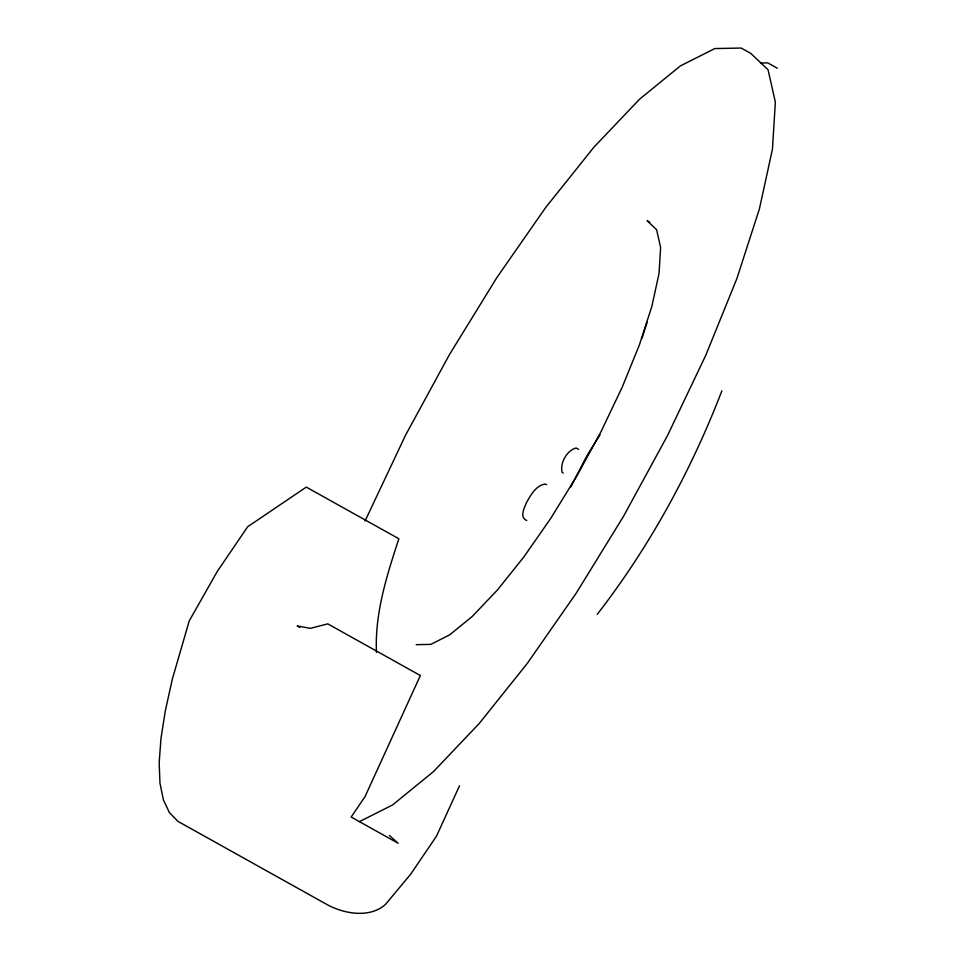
<?xml version="1.0" encoding="UTF-8"?>
<svg xmlns="http://www.w3.org/2000/svg" width="961" height="961" viewBox="0 0 961 961"><rect width="100%" height="100%" fill="white"/><g stroke="black" fill="none" stroke-linecap="round" stroke-linejoin="round"><path stroke-width="1.44" d="M376.46 652.447C374.67 613.382 386.851 575.447 398.863 538.761L306.283 487.107L247.65 526.76L217.342 571.363L189.233 620.902L172.367 679.019L165.376 710.539L160.968 738.468L159.166 762.71L159.97 783.191L163.382 799.84L169.4 812.586L177.977 821.391L327.124 904.613C344.086 913.935 370.045 918.44 385.481 904.397L410.539 874.366L436.462 836.214L459.526 785.738M642.056 338.044L647.089 322.379M365.072 520.958L405.566 435.177L449.364 354.765L496.753 277.753L545.68 207.516L593.982 147.129L639.57 99.211L680.436 65.877L714.804 48.567L741.171 48.05L750.853 53.456L768.055 69.745L775.359 102.142L772.44 149.219L759.406 208.921L736.859 278.642L705.758 355.33L667.475 435.633L623.677 516.045L576.288 593.057L527.373 663.294L479.058 723.681L433.471 771.599L392.605 804.934L359.558 821.571M721.879 390.839C691.115 470.626 649.684 546.653 597.261 614.295M570.762 486.867L586.895 455.778L600.048 434.732M760.439 63.03L767.767 62.885L777.329 68.231M416.233 644.675L430.768 644.387L449.7 634.849L472.223 616.481L497.342 590.078L523.973 556.791L550.929 518.087L577.044 475.659L601.178 431.345L622.272 387.079L639.413 344.819L651.846 306.403L659.018 273.501L660.627 247.566L656.603 229.703L647.125 220.73L649.708 222.171M546.641 484.632L545.091 484.032C535.77 485.569 530.544 495.359 526.34 502.927C524.165 508.189 519.336 517.499 526.772 520.538M578.654 449.388L576.12 447.982C566.834 450.397 559.867 463.046 562.077 472.295L563.278 473.064M299.772 627.413L297.165 625.947L310.367 628.338L327.785 623.869L420.365 675.535L365.036 796.621L351.161 817.03L398.142 843.253L389.373 835.445"/></g></svg>
